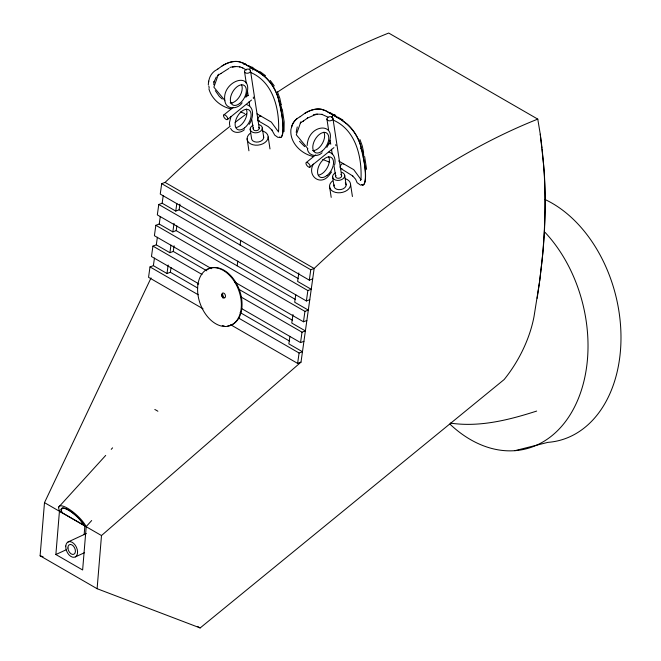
<?xml version="1.0" encoding="UTF-8"?>
<svg xmlns="http://www.w3.org/2000/svg" width="661" height="661" viewBox="0 0 661 661"><rect width="100%" height="100%" fill="white"/><g stroke="black" fill="none" stroke-linecap="round" stroke-linejoin="round"><path stroke-width="0.99" d="M208.314 84.922L208.587 81.146M213.776 84.724L213.999 81.708L213.916 82.154L216.321 76.891M291.014 128.738C289.072 142.09 300.937 153.873 313.306 156.483M296.202 132.316L297.227 126.953M542.185 149.254L544.342 173.802A558.338 322.353 -60 0 1 542.846 253.221L539.673 281.016L534.055 316.379A88.789 51.261 -60 0 1 504.153 379.538L200.151 627.95L97.109 588.711L40.114 555.802L44.494 502.641L151.039 277.934M86.203 526.718L82.633 569.98L55.871 554.529L59.44 511.267M84.145 534.699L84.897 525.644M97.109 588.711L101.497 535.55L301.003 362.145L314.157 268.473A685.457 395.749 -60 0 1 537.773 119.12L540.211 133.853L543.598 164.424A566.444 327.038 -60 0 1 541.731 263.615L539.707 280.685M278.595 131.175C279.512 108.842 273.208 82.022 250.519 72.396M284.023 131.597L284.164 121.798L282.206 108.966M361.022 178.759C361.939 156.434 355.635 129.614 332.946 119.988M197.738 288.064L170.364 272.258L166.993 273.522L153.385 265.664L150.006 266.928L148.543 277.331L203.001 308.77M206.843 270.82L173.289 251.444L169.91 252.709L156.302 244.851L152.931 246.107L151.468 256.518L198.779 283.833M295.426 299.458L176.206 230.631L172.835 231.895L159.227 224.038L155.856 225.294L154.393 235.704L211.528 268.688M298.342 278.645L179.131 209.818L175.76 211.074L162.152 203.224L158.78 204.48L157.318 214.891L306.398 300.962L309.769 299.697M230.309 126.119A685.457 395.749 -60 0 0 165.076 182.403L161.697 183.667L160.243 194.078L309.315 280.148L312.694 278.884M153.385 265.664L154.443 258.096M156.302 244.851L157.368 237.282M159.227 224.038L160.293 216.469M162.152 203.224L163.217 195.656M166.993 273.522L168.183 265.003M169.91 252.709L170.976 245.14M172.835 231.895L174.033 223.377M175.76 211.074L176.817 203.505M170.364 272.258L171.025 267.531M173.289 251.444L174.083 245.768M176.206 230.631L176.875 225.905M179.131 209.818L179.932 204.142M237.142 265.813L237.803 261.078M240.067 245L240.728 240.265M289.915 336.309L288.849 343.877L302.457 351.735L299.086 352.999L238.381 317.949M292.972 314.545L291.774 323.064L305.382 330.921L302.011 332.177L241.306 297.136M295.764 294.682L294.699 302.251L308.307 310.108L304.936 311.364L155.856 225.294M298.822 272.919L297.624 281.437L311.232 289.295L307.852 290.551L158.78 204.48M230.672 324.749L297.624 363.401L299.086 352.999M241.629 308.571L300.548 342.588L302.011 332.177M234.738 282.09L303.473 321.775L304.936 311.364M306.398 300.962L307.852 290.551M309.315 280.148L310.777 269.738L314.157 268.473L165.076 182.403M539.516 282.098L537.162 298.251M307.158 145.527C308.348 122.045 341.109 121.756 326.823 147.428M334.491 165.3C336.028 160.425 334.64 153.435 328.938 152.121M230.97 116.468L229.491 122.45L229.631 125.408M246.082 96.713C255.485 68.876 221.204 80.708 224.872 100.893M313.397 164.052C306.497 175.876 320.866 186.889 329.327 174.892M218.427 74.23L213.867 87.169L224.823 100.389M300.854 121.814L296.293 134.761L307.894 148.75M249.164 124.351C253.221 118.641 255.072 107.082 246.512 104.529M360.964 179.42L360.311 180.544L360.782 180.04M329.475 174.744L331.591 171.943M58.804 506.995L105.702 455.421M111.213 449.356L112.593 447.836M61.134 509.829L62.514 508.309M86.17 526.594A18.673 5.379 42.3 0 0 67.521 508.218A18.673 5.379 42.3 0 0 59.754 511.35L86.17 526.594L91.681 520.529M242.141 102.794C238.241 109.181 226.343 110.23 224.98 101.414M223.897 114.898L233.25 107.322M245.718 97.225L248.057 95.333M227.367 119.6A2.933 1.322 51 0 0 225.814 115.551A2.933 1.322 51 0 0 223.715 116.6A2.933 1.322 51 0 0 227.367 119.6L251.511 100.042M306.324 162.49L315.677 154.914M328.145 144.809L330.483 142.916M309.794 167.192A2.933 1.322 51 0 0 308.241 163.143A2.933 1.322 51 0 0 306.142 164.184A2.933 1.322 51 0 0 309.794 167.192L333.937 147.626M217.717 69.108L222.113 65.918A47.253 27.142 -66.8 0 1 239.307 61.721L243.198 63.026L258.856 72.066L264.367 76.189A47.253 45.262 -79.8 0 1 278.421 98.423L281.231 109.032L280.818 109.098A25.696 5.817 78.7 0 1 279.223 137.075M220.675 73.635L228.97 68.38M300.144 116.7L304.539 113.51A47.253 27.142 -66.8 0 1 321.733 109.313L325.625 110.618L341.283 119.649L346.794 123.781A47.253 45.262 -79.8 0 1 360.848 146.015L363.657 156.616L363.244 156.69A25.696 5.817 78.7 0 1 361.65 184.659M303.102 121.219L307.687 117.922L307.307 118.162L315.421 114.584M244.405 129.688C240.538 133.258 233.184 133.77 230.582 128.424M322.064 152.765C317.561 157.401 308.323 156.079 307.406 148.998M217.816 69.05L214.635 71.016A25.771 19.714 27.3 0 0 208.678 82.187M297.425 118.377L297.169 118.542A25.696 19.665 27.3 0 0 291.476 127.813M300.243 116.633L297.062 118.608A25.771 19.714 27.3 0 0 291.352 127.904M217.808 75.404L221.03 73.412M300.234 122.996L303.457 120.996M67.943 542.012L86.343 533.51M55.871 554.529L66.026 549.845M75.387 556.893L84.583 552.646M303.473 321.775L306.844 320.511M300.548 342.588L303.92 341.324M297.624 363.401L301.003 362.145M536.666 411.068C508.962 419.983 479.63 427.436 450.348 423.09M514.869 450.678L547.845 442.366A127.168 90.574 75.8 0 0 620.976 335.664A127.168 90.574 75.8 0 0 545.069 199.531M229.921 67.422L234.853 66.331M243.735 64.365L245.702 63.935M313.331 114.791L317.28 113.923M232.474 67.1L236.332 66.554L239.984 66.844L239.414 66.761L242.736 67.876L242.281 67.637L246.404 70.016M314.9 114.692L318.759 114.146L322.411 114.436L321.841 114.353L328.005 117.129M230.879 108.891C220.782 106.669 211.627 98.976 208.893 88.838M40.114 555.802L43.048 556.678M278.19 137.554L274.72 135.141L271.762 129.837M360.617 185.146L357.147 182.733L355.593 179.214L352.379 175.586L352.776 175.991L340.638 168.406M230.168 102.852L232.044 103.529M312.595 150.444L314.471 151.113M240.472 111.924L244.611 113.502M322.758 159.458L329.69 162.226M537.773 119.12L388.693 33.05A685.457 395.749 -60 0 0 277.562 92.044M248.313 65.439L259.608 71.958M329.872 112.527L335.953 116.039M337.688 117.038L342.902 120.054M257.079 113.874L271.324 122.103L278.578 132.018M338.614 160.954L353.751 169.687L361.005 179.602M258.211 120.814L268.176 126.565L272.183 130.258M161.697 183.667L310.777 269.738M238.629 289.171L292.501 320.271M152.931 246.107L202.026 274.455M240.125 312.537L289.576 341.093M150.006 266.928L198.209 294.756M44.494 502.641L101.497 535.55M197.49 626.413L200.151 627.95M260.252 71.752L265.532 75.709M304.68 146.635L299.491 141.28M222.253 99.051L219.411 96.531L215.288 90.64M270.258 80.477L274.265 85.905M360.732 148.345L362.36 150.915M279.388 102.472L281.008 105.041M359.906 139.488L362.253 145.907L363.633 152.394M277.48 91.896L279.826 98.315L281.206 104.802M364.632 156.55L366.591 169.381M540.252 134.166L542.037 148.039M350.594 184.526L352.42 196.524M344.736 175.652L346.141 184.923M332.946 118.484A3.024 2.074 -8.6 0 1 328.484 120.707A3.024 2.074 -8.6 0 1 328.377 117.104A3.024 2.074 -8.6 0 1 332.946 118.484L341.663 175.9M326.922 119.046L328.608 130.126M330.136 140.206L330.748 144.23M331.516 149.27L332.276 154.302M334.119 166.398L335.648 176.47M332.574 176.727L333.979 185.997M329.533 186.385L331.202 197.383M268.168 136.934L269.994 148.932M262.31 128.06L263.714 137.331M250.519 70.892A3.024 2.074 -8.6 0 1 246.057 73.115A3.024 2.074 -8.6 0 1 245.95 69.512A3.024 2.074 -8.6 0 1 250.519 70.892L259.236 128.317M244.496 71.462L246.33 83.55M247.561 91.606L248.172 95.638M249.09 101.678L249.701 105.71M251.841 119.815L253.221 128.878M250.147 129.135L251.552 138.405A6.114 4.189 -8.6 0 0 258.509 141.975A6.114 4.189 -8.6 0 0 263.491 136.257M247.107 138.802L248.924 150.799M363.434 152.633L363.757 155.649M281.115 106.049L281.33 108.065M235.159 122.368A685.457 395.749 -60 0 1 246.512 113.824M154.806 409.481A18.673 5.379 42.3 0 1 157.888 411.241M224.145 325.873A30.282 20.251 69.5 0 1 222.27 325.543M207.818 269.267A30.282 20.251 69.5 0 1 239.579 290.427A30.282 20.251 69.5 0 1 227.805 325.873M224.005 297.64A5.949 3.974 69.5 0 1 222.493 293.352M222.947 298.037A5.949 3.974 69.5 0 1 221.675 295.244M545.028 232.341A127.168 90.574 75.8 0 1 574.938 406.176A127.168 90.574 75.8 0 1 449.885 424.073M262.789 131.093A10.601 7.254 -8.6 0 1 266.342 141.289A10.601 7.254 -8.6 0 1 250.965 144.048A10.601 7.254 -8.6 0 1 250.098 133.373M253.27 97.068A2.933 1.355 51.1 0 1 253.328 98.539M258.806 127.309A3.024 2.074 -8.6 0 1 256.286 130.68A3.024 2.074 -8.6 0 1 253.593 127.804M259.203 124.681A6.114 4.189 -8.6 0 1 260.938 130.895A6.114 4.189 -8.6 0 1 251.618 131.713A6.114 4.189 -8.6 0 1 253.122 125.218M259.542 120.798A2.727 1.57 -60 0 1 258.054 118.203A2.727 1.57 -60 0 1 261.384 116.526M252.75 70.049A2.727 1.57 -60 0 0 251.387 67.323L250.883 67.637A2.727 1.57 -60 0 0 249.387 69.901M279.049 137.174A25.771 5.825 78.7 0 0 280.644 109.131L278.248 98.464A47.121 45.13 -79.8 0 0 264.235 76.288L258.715 72.156L243.041 63.109L239.15 61.803A47.121 27.06 -66.8 0 0 222.005 65.993M209.231 88.029A25.771 19.714 27.3 0 1 208.835 86.062M241.447 84.575A11.328 6.544 -60 0 1 240.174 95.481A11.328 6.544 -60 0 1 231.548 102.992M246.214 109.09A11.328 6.544 -60 0 1 244.934 119.996A11.328 6.544 -60 0 1 236.308 127.507M345.216 178.677A10.601 7.254 -8.6 0 1 348.768 188.872A10.601 7.254 -8.6 0 1 333.392 191.64A10.601 7.254 -8.6 0 1 332.524 180.957M345.29 182.89A6.114 4.189 -8.6 0 1 340.936 189.558A6.114 4.189 -8.6 0 1 334.169 184.89M335.697 144.652A2.933 1.355 51.1 0 1 335.879 145.742M341.547 175.372A3.024 2.074 -8.6 0 1 338.325 178.288A3.024 2.074 -8.6 0 1 336.019 175.388M340.737 174.512A3.024 2.074 -8.6 0 1 341.233 174.901M341.63 172.273A6.114 4.189 -8.6 0 1 343.365 178.478A6.114 4.189 -8.6 0 1 334.045 179.305A6.114 4.189 -8.6 0 1 335.548 172.81M341.968 168.39A2.727 1.57 -60 0 1 340.481 165.795A2.727 1.57 -60 0 1 343.811 164.11M335.515 115.782A2.727 1.57 -60 0 0 333.813 114.915L333.309 115.221A2.727 1.57 -60 0 0 331.814 117.493M361.476 184.766A25.771 5.825 78.7 0 0 363.071 156.715L360.675 146.048A47.121 45.13 -79.8 0 0 346.661 123.88L341.142 119.748L325.468 110.701L321.577 109.396A47.121 27.06 -66.8 0 0 304.432 113.576M323.873 132.159A11.328 6.544 -60 0 1 322.601 143.073A11.328 6.544 -60 0 1 313.975 150.584M328.641 156.674A11.328 6.544 -60 0 1 327.36 167.588A11.328 6.544 -60 0 1 318.734 175.099M62.076 512.564L62.002 512.647A15.492 4.462 42.3 0 1 68.447 510.052A15.492 4.462 42.3 0 1 83.988 525.214L83.914 525.297A15.492 4.462 42.3 0 0 68.447 510.052A15.492 4.462 42.3 0 0 62.076 512.564M65.778 546.011A8.329 5.263 65.2 0 0 74.065 557.306A8.329 5.263 65.2 0 0 75.147 545.044A8.329 5.263 65.2 0 0 65.778 546.011M67.909 548.043A5.296 3.346 65.2 0 0 73.743 554.323A5.296 3.346 65.2 0 0 73.338 545.994A5.296 3.346 65.2 0 0 67.909 548.043M221.774 294.451A2.603 1.743 69.5 0 0 224.261 298.02A2.603 1.743 69.5 0 0 224.823 294.071A2.603 1.743 69.5 0 0 221.774 294.451M197.912 284.61A30.497 20.4 69.5 0 0 227.012 326.402A30.497 20.4 69.5 0 0 233.498 280.181A30.497 20.4 69.5 0 0 197.912 284.61M239.819 103.372A11.328 6.544 -60 0 0 244.446 85.591A11.328 6.544 -60 0 0 230.805 96.39A11.328 6.544 -60 0 0 239.819 103.372M244.578 127.887A11.328 6.544 -60 0 0 249.205 110.106A11.328 6.544 -60 0 0 235.564 120.905A11.328 6.544 -60 0 0 244.578 127.887M322.246 150.956A11.328 6.544 -60 0 0 326.873 133.183A11.328 6.544 -60 0 0 313.231 143.982A11.328 6.544 -60 0 0 322.246 150.956M327.005 175.471A11.328 6.544 -60 0 0 331.632 157.698A11.328 6.544 -60 0 0 317.991 168.497A11.328 6.544 -60 0 0 327.005 175.471"/></g></svg>
